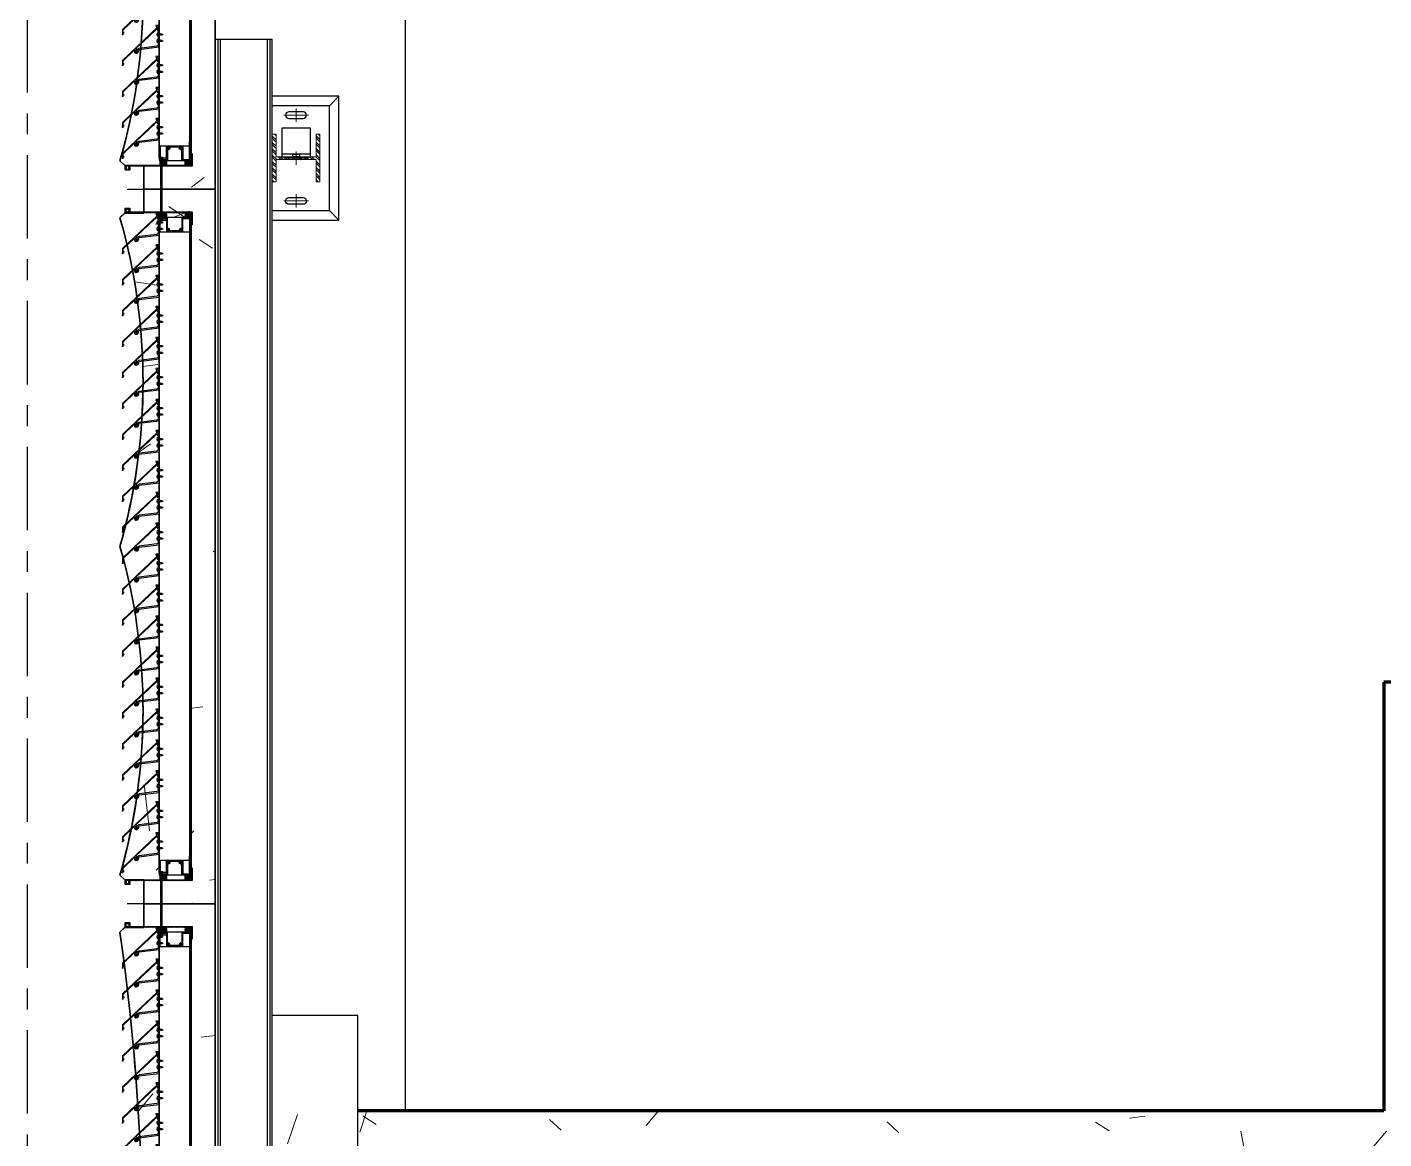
# Model space of a CAD drawing. Header units: millimetres. Extents: x -4391136 to -1798569, y -886572 to -291056.
# Drawn here: x -2312675 to -2309825, y -368840 to -366506 of the extents above; entities that cross this region are included whole.
import ezdxf
from ezdxf.enums import TextEntityAlignment as Align

# ---------------------------------------------------------------- set-up
doc = ezdxf.new("R2010")
doc.units = ezdxf.units.MM
for name, pattern in [('CENTER', [50.8, 31.75, -6.35, 6.35, -6.35]), ('TA_GL_000.70000', [1.925, 0.7, -0.175, 0.175, -0.175, 0.7]), ('XKITLINE00', [0]), ('XKITLINE02', [4, 2, -2])]:
    doc.linetypes.add(name, pattern=pattern)
for name, color, linetype in [('000 - 0_SYM_DWG_GRID-BUBBLE_MAIN_COLOR_1', 1, 'Continuous'), ('000 - 0_SYM_DWG_GRIDLINE_MAIN_COLOR_251', 251, 'Continuous'), ('000 - GRID', 251, 'CENTER'), ('000 - STRUCTURE_STEEL_ACCESORIES_HATCH_', 251, 'Continuous'), ('000 - STRUCTURE_STEEL_ACCESORIES_HIDDEN_', 251, 'Continuous'), ('000 - STRUCTURE_STEEL_ACCESORIES_MAIN_COLOR_1', 2, 'Continuous'), ('000 - STRUCTURE_STEEL_FRAMING_CUT_COLOR_4', 4, 'Continuous'), ('000 - STRUCTURE_STEEL_FRAMING_HIDDEN_', 251, 'Continuous'), ('000 - STRUCTURE_STEEL_FRAMING_SUB_COLOR_2', 1, 'Continuous'), ('000 - STRUCTURE_STEEL_FRAMING_WIPEOUT_', 250, 'Continuous'), ('010 - ASPG_ACCESSORIES_MAIN_COLOR_1', 1, 'Continuous'), ('010 - ASPG_EXTR_MAIN_COLOR_2', 2, 'Continuous'), ('010 - ASPG_FRAMING_CUT_COLOR_4', 4, 'Continuous'), ('010 - ASPG_FRAMING_HATCH_', 251, 'Continuous'), ('010 - ASPG_FRAMING_MAIN_COLOR_1', 1, 'Continuous'), ('010 - ASPG_FRAMING_MAIN_COLOR_2', 2, 'Continuous'), ('010 - ASPG_FRAMING_SUB_COLOR_2', 2, 'Continuous'), ('010 - ASPG_FRAMING_WIPEOUT_', 250, 'Continuous'), ('_PP-Dim', 1, 'Continuous'), ('BOLT & SCREW', 251, 'Continuous'), ('Center Line', 1, 'CENTER'), ('Xref-C-1-PP17-AR-2214-01-B$0$A-GLAZ-CURT', 251, 'Continuous'), ('Xref-C-1-PP17-AR-2214-01-B$0$A-Wall', 251, 'Continuous'), ('Xref-C-1-PP17-AR-2214-01-B$0$A-WALL-PATT', 251, 'Continuous'), ('Xref-C-1-PP17-AR-2214-01-B$0$S-BEAM', 251, 'Continuous'), ('Xref-C-1-PP17-AR-2214-01-B$0$S-COLS', 251, 'Continuous'), ('Xref-C-1-PP17-AR-2214-01-B$0$S-COLS-E', 251, 'Continuous'), ('Xref-C-1-PP17-AR-2214-01-B$0$WALL-E', 251, 'Continuous')]:
    doc.layers.add(name, color=color, linetype=linetype)
for name, color, linetype, plot in [('000 - STRUCTURE_STEEL_FRAMING_DEF_SUB', 250, 'Continuous', False), ('010 - ASPG_EXTR_DEF_SUB', 250, 'Continuous', False), ('010 - ASPG_FASTERN_DEF_SUB', 250, 'Continuous', False), ('010 - ASPG_FRAMING_DEF_SUB', 250, 'Continuous', False)]:
    doc.layers.add(name, color=color, linetype=linetype, plot=plot)
doc.layers.add('12-GRID', color=1, linetype='CENTER', lineweight=13)
doc.layers.add('SCREW', color=8, linetype='Continuous', lineweight=5)
doc.styles.add('Arial', font='arial.ttf', dxfattribs={"height": 1500})
doc.styles.add('TA', font='', dxfattribs={"height": 4.5})
doc.styles.get('TA').set_extended_font_data('Cordia New')
pattern_1 = [(270, (1257419.24324, -520041.6224), (0.65495992507, -1.1344238721), [0.7562825814, -1.5125651628]), (30, (1257419.24324, -520041.6224), (0.65495992936, 1.1344238696), [0.7562825814, -1.5125651628]), (330, (1257419.24324, -520041.6224), (1.30991985442, -2.48e-09), [-1.5125651628, 0.7562825814])]
pattern_2 = [(315, (1257419.4929, -520021.6224), (1.3369313545, 1.3369313545), []), (45, (1257419.4929, -520021.6224), (-1.3369313545, 1.3369313545), [])]
pattern_3 = [(270, (1257419.4425, -520043.9224), (0.65495992507, -1.1344238721), [0.7562825814, -1.5125651628]), (30, (1257419.4425, -520043.9224), (0.65495992936, 1.1344238696), [0.7562825814, -1.5125651628]), (330, (1257419.4425, -520043.9224), (1.30991985442, -2.48e-09), [-1.5125651628, 0.7562825814])]
pattern_4 = [(315, (1257419.1929, -520023.9224), (1.3369313545, 1.3369313545), []), (45, (1257419.1929, -520023.9224), (-1.3369313545, 1.3369313545), [])]

# ---------------------------------------------------------------- blocks, each defined once
blk = doc.blocks.new('*U1279')
at = {"layer": '000 - 0_SYM_DWG_GRIDLINE_MAIN_COLOR_251', "color": 0, "linetype": 'ByBlock', "ltscale": 5}
blk.add_line((30, 0), (-560.5, 0), dxfattribs=at)
at = {"style": 'TA', "flags": 1}
blk.add_attdef('LOCATION', (6, -6), '', height=4.5, rotation=270, dxfattribs=at)
at = {"layer": '000 - 0_SYM_DWG_GRID-BUBBLE_MAIN_COLOR_1', "style": 'Arial'}
blk.add_attdef('GRID-HEAD', text='', height=4, rotation=180, dxfattribs=at).set_placement((73.75, 0), align=Align.MIDDLE_CENTER)
blk = doc.blocks.new('W-1-PP17-ENT2_REV00_20260526-152343_LOPF_MAIN_DIMS')
at = {"layer": '000 - GRID', "linetype": 'TA_GL_000.70000', "xscale": 50.00000000000036, "yscale": 50.00000000000036, "zscale": 50.00000000000036, "rotation": 180}
blk.add_blockref('*U1279', (-26525, -10600), dxfattribs=at)
blk = doc.blocks.new('Xref-C-1-PP17-AR-2214-01-B$0$DPA_Curved type B - Curved Type B-V45-ENTRANCE 2 - LOWER ROOF FLOOR PLAN01-flat-1')
at = {"layer": 'Xref-C-1-PP17-AR-2214-01-B$0$A-GLAZ-CURT', "lineweight": 9}
h = blk.add_hatch(dxfattribs=at)
h.set_pattern_fill('ACET-2D-FP_28', color=256, angle=90, style=0, pattern_type=2)
h.set_pattern_definition([(50, (2729937.74, 503333.4), (-459.03375, 385.17505), [76.2, -838.2]), (355, (2729937.7, 503333.4), (65.28253, 746.1827), [60.96, -670.56]), (100.451, (2729998.46, 503328.1), (-693.383, -127.89768), [64.76, -712.36]), (46.184, (2729937.7, 503536.6), (-648.5725, 622.30642), [114.3, -1257.3]), (96.636, (2730028.1, 503522.6), (-1050.5343, -122.21992), [97.14, -1068.54]), (351.184, (2729937.7, 503536.6), (172.19714, 1110.27497), [91.44, -1005.84]), (21, (2730039.34, 503485.8), (-214.74339, 559.42566), [76.2, -838.2]), (326, (2730039.3, 503485.8), (418.85394, 620.9765), [60.96, -670.56]), (71.451, (2730089.9, 503451.7), (-668.45247, 224.29692), [64.76, -712.36]), (37.5, (2729937.74, 503333.4), (-158.769242, 206.912105), [33.528, -628.904, 33.528, -1320.292]), (37.5, (2729937.74, 503333.4), (-158.769242, 206.912105), [-695.96, -647.192, 33.528, -639.572]), (7.5, (2729937.74, 503333.4), (-47.303606, 359.30656), [33.528, -354.584, 33.528, -870.204]), (7.5, (2729937.74, 503333.4), (-47.303606, 359.30656), [-421.64, -613.664, 33.528, -223.012]), (327.5, (2729711.17, 503333.4), (146.191164, 229.474162), [33.528, -220.472, -1844.04]), (327.5, (2729711.17, 503333.4), (146.191164, 229.474162), [-254, 33.528, -758.952, -1051.56]), (327.5, (2729711.17, 503333.4), (146.191164, 229.474162), [-1046.48, 33.528, -1018.032]), (317.5, (2729609.57, 503333.4), (321.09789, 350.41686), [33.528, -296.672, 33.528, -1239.52]), (317.5, (2729609.57, 503333.4), (321.09789, 350.41686), [-363.728, -492.76, 33.528, -713.232])])
h.paths.add_polyline_path([(0, -671.5), (0, -750), (150, -750), (150, -700), (190, -700), (200, -690), (173.1, -576.7), (156.9, -461.3), (151.4, -345), (156.9, -228.7), (173.3, -112.6), (200, 0), (173.1, 113.3), (156.9, 228.7), (151.4, 345), (156.9, 461.3), (173.3, 577.4), (200, 690), (190, 700), (150, 700), (150, 750), (0, 750)])
at = {"layer": 'Xref-C-1-PP17-AR-2214-01-B$0$A-GLAZ-CURT', "lineweight": 35}
for p, q in [((150, 750), (0, 750)), ((0, 750), (0, -750)), ((150, 700), (150, 750)), ((190, 700), (150, 700)), ((200, 690), (190, 700)), ((150, -750), (150, -700)), ((150, -700), (190, -700)), ((190, -700), (200, -690)), ((0, -750), (150, -750))]:
    blk.add_line(p, q, dxfattribs=at)
for centre in [(1401.5, 345), (1401.5, -345)]:
    blk.add_arc(centre, 1250, 163.9788, 196.0212, dxfattribs=at)
blk = doc.blocks.new('Xref-C-1-PP17-AR-2214-01-B$0$ACM_STR_COLN_Precast- Rectangular Column - 300x500-29835394-ENTRANCE 2 - LOWER ROOF FLOOR PLAN01-flat-1')
at = {"layer": 'Xref-C-1-PP17-AR-2214-01-B$0$S-COLS-E', "lineweight": 9}
h = blk.add_hatch(dxfattribs=at)
h.set_pattern_fill('ACET-2D-FP_50', color=256, style=0, pattern_type=2)
h.set_pattern_definition([(50, (2730087.7, 502148.95), (-459.03375, 385.17505), [76.2, -838.2]), (355, (2730087.7, 502148.95), (65.28253, 746.1827), [60.96, -670.56]), (100.451, (2730148.46, 502143.6), (-693.383, -127.89768), [64.76, -712.36]), (46.184, (2730087.7, 502352.15), (-648.5725, 622.30642), [114.3, -1257.3]), (96.636, (2730178.1, 502338.1), (-1050.5343, -122.21992), [97.14, -1068.54]), (351.184, (2730087.7, 502352.1), (172.19714, 1110.27497), [91.44, -1005.84]), (21, (2730189.3, 502301.35), (-214.74339, 559.42566), [76.2, -838.2]), (326, (2730189.3, 502301.35), (418.85394, 620.9765), [60.96, -670.56]), (71.451, (2730239.9, 502267.26), (-668.45247, 224.29692), [64.76, -712.36]), (37.5, (2730087.73, 502148.95), (-158.769242, 206.912105), [33.528, -628.904, 33.528, -1320.292]), (37.5, (2730087.73, 502148.95), (-158.769242, 206.912105), [-695.96, -647.192, 33.528, -639.572]), (7.5, (2730087.73, 502148.95), (-47.303606, 359.30656), [33.528, -354.584, 33.528, -870.204]), (7.5, (2730087.73, 502148.95), (-47.303606, 359.30656), [-421.64, -613.664, 33.528, -223.012]), (327.5, (2729861.16, 502148.95), (146.191164, 229.474162), [33.528, -220.472, 33.528, -1810.512]), (327.5, (2729861.16, 502148.95), (146.191164, 229.474162), [-287.528, -758.952, 33.528, -1018.032]), (317.5, (2729759.56, 502148.95), (321.09789, 350.41686), [33.528, -296.672, 33.528, -1239.52]), (317.5, (2729759.56, 502148.95), (321.09789, 350.41686), [-363.728, -492.76, 33.528, -713.232])])
h.paths.add_polyline_path([(-150, -190), (-150, -200), (150, -200), (150, 300), (-150, 300)])
at = {"layer": 'Xref-C-1-PP17-AR-2214-01-B$0$S-COLS'}
for p, q in [((150, 300), (-150, 300)), ((-150, 300), (-150, 290)), ((-150, 290), (-150, -190)), ((150, 290), (150, 300)), ((150, -190), (150, 290)), ((-150, -190), (-150, -200)), ((150, -200), (150, -190)), ((-150, -200), (150, -200))]:
    blk.add_line(p, q, dxfattribs=at)
blk = doc.blocks.new('Xref-C-1-PP17-AR-2214-01-B$0$DPA_Curved type B - Curved Type B-V35-ENTRANCE 2 - LOWER ROOF FLOOR PLAN01-flat-1')
at = {"layer": 'Xref-C-1-PP17-AR-2214-01-B$0$A-GLAZ-CURT'}
for p, q in [((0, 750), (0, -750)), ((0, -750), (0, 750)), ((150, 700.5), (150, 750)), ((150, 750), (150, 700.5)), ((150, -750), (150, -700)), ((150, -700), (190, -700)), ((190, -700), (150, -700)), ((150, -700), (150, -750)), ((190, -700), (200, -690)), ((200, -690), (190, -700))]:
    blk.add_line(p, q, dxfattribs=at)
for centre, start, end in [((1401.5, 345), 163.9788, 179.9748), ((1401.5, 345), 163.9788, 169.2853), ((1401.5, 345), 169.3192, 179.9748), ((1401.5, 345), 180, 185.3152), ((1401.5, 345), 180, 185.3152), ((1401.5, -345), 163.9788, 179.9748), ((1401.5, -345), 163.9788, 169.2853), ((1401.5, -345), 169.3192, 179.9748), ((1401.5, -345), 180, 185.3152), ((1401.5, -345), 180, 185.3152)]:
    blk.add_arc(centre, 1250, start, end, dxfattribs=at)
blk = doc.blocks.new('Xref-C-1-PP17-AR-2214-01-B$0$DPA_Curved type A - Curved Type A-V34-ENTRANCE 2 - LOWER ROOF FLOOR PLAN01-flat-1')
at = {"layer": 'Xref-C-1-PP17-AR-2214-01-B$0$A-GLAZ-CURT'}
for p, q in [((0, 750), (0, -750)), ((0, -750), (0, 750)), ((150, 700.5), (150, 750)), ((150, 750), (150, 700.5)), ((150, -750), (150, -700)), ((150, -700), (190, -700)), ((190, -700), (150, -700)), ((150, -700), (150, -750)), ((190, -700), (200, -690)), ((200, -690), (190, -700))]:
    blk.add_line(p, q, dxfattribs=at)
for start, end in [(171.9525, 177.3111), (171.9525, 177.3111), (177.3175, 179.9936), (177.3175, 179.9936), (180, 182.6761), (180, 182.6761), (182.6825, 185.3586), (182.6825, 185.3586)]:
    blk.add_arc((5080.2, 0), 4928.8, start, end, dxfattribs=at)
blk = doc.blocks.new('Xref-C-1-PP17-AR-2214-01-B$0$DPA_Curved type A - Curved Type A-V14-ENTRANCE 2 - LOWER ROOF FLOOR PLAN01-flat-1')
at = {"layer": 'Xref-C-1-PP17-AR-2214-01-B$0$A-GLAZ-CURT', "lineweight": 9}
h = blk.add_hatch(dxfattribs=at)
h.set_pattern_fill('ACET-2D-FP_15', color=256, angle=90, style=0, pattern_type=2)
h.set_pattern_definition([(50, (2729937.74, 501833.4), (-459.03375, 385.17505), [76.2, -838.2]), (355, (2729937.7, 501833.4), (65.28253, 746.1827), [60.96, -670.56]), (100.451, (2729998.46, 501828.1), (-693.383, -127.89768), [64.76, -712.36]), (46.184, (2729937.7, 502036.6), (-648.5725, 622.30642), [114.3, -1257.3]), (96.636, (2730028.1, 502022.6), (-1050.5343, -122.21992), [97.14, -1068.54]), (351.184, (2729937.7, 502036.6), (172.19714, 1110.27497), [91.44, -1005.84]), (21, (2730039.34, 501985.8), (-214.74339, 559.42566), [76.2, -838.2]), (326, (2730039.3, 501985.8), (418.85394, 620.9765), [60.96, -670.56]), (71.451, (2730089.9, 501951.7), (-668.45247, 224.29692), [64.76, -712.36]), (37.5, (2729937.74, 501833.4), (-158.769242, 206.912105), [33.528, -628.904, 33.528, -1320.292]), (37.5, (2729937.74, 501833.4), (-158.769242, 206.912105), [-695.96, -647.192, 33.528, -639.572]), (7.5, (2729937.74, 501833.4), (-47.303606, 359.30656), [33.528, -354.584, 33.528, -870.204]), (7.5, (2729937.74, 501833.4), (-47.303606, 359.30656), [-421.64, -613.664, 33.528, -223.012]), (327.5, (2729711.17, 501833.4), (146.191164, 229.474162), [33.528, -220.472, -1844.04]), (327.5, (2729711.17, 501833.4), (146.191164, 229.474162), [-254, 33.528, -758.952, -1051.56]), (327.5, (2729711.17, 501833.4), (146.191164, 229.474162), [-1046.48, 33.528, -1018.032]), (317.5, (2729609.57, 501833.4), (321.09789, 350.41686), [33.528, -296.672, 33.528, -1239.52]), (317.5, (2729609.57, 501833.4), (321.09789, 350.41686), [-363.728, -492.76, 33.528, -713.232])])
h.paths.add_polyline_path([(0, -750), (150, -750), (150, -700), (190, -700), (200, -690), (173.1, -460.8), (156.9, -230.7), (151.5, 0), (156.9, 230.7), (173.3, 462.7), (200, 690), (190, 700), (150, 700), (150, 750), (0, 750)])
at = {"layer": 'Xref-C-1-PP17-AR-2214-01-B$0$A-GLAZ-CURT', "lineweight": 35}
for p, q in [((150, 750), (0, 750)), ((0, 750), (0, -750)), ((150, 700), (150, 750)), ((190, 700), (150, 700)), ((200, 690), (190, 700)), ((150, -750), (150, -700)), ((150, -700), (190, -700)), ((190, -700), (200, -690)), ((0, -750), (150, -750))]:
    blk.add_line(p, q, dxfattribs=at)
blk.add_arc((5080.2, 0), 4928.8, 171.9525, 188.0475, dxfattribs=at)
blk = doc.blocks.new('Xref-C-1-PP17-AR-2214-01-B$0$DPA_Curved type B - Curved Type B-31237759-ENTRANCE 2 - LOWER ROOF FLOOR PLAN01-flat-1')
at = {"layer": 'Xref-C-1-PP17-AR-2214-01-B$0$A-GLAZ-CURT', "lineweight": 9}
h = blk.add_hatch(dxfattribs=at)
h.set_pattern_fill('ACET-2D-FP_14', color=256, angle=90, style=0, pattern_type=2)
h.set_pattern_definition([(50, (2729937.74, 504833.4), (-459.03375, 385.17505), [76.2, -838.2]), (355, (2729937.7, 504833.4), (65.28253, 746.1827), [60.96, -670.56]), (100.451, (2729998.46, 504828.1), (-693.383, -127.89768), [64.76, -712.36]), (46.184, (2729937.7, 505036.6), (-648.5725, 622.30642), [114.3, -1257.3]), (96.636, (2730028.1, 505022.6), (-1050.5343, -122.21992), [97.14, -1068.54]), (351.184, (2729937.7, 505036.6), (172.19714, 1110.27497), [91.44, -1005.84]), (21, (2730039.34, 504985.8), (-214.74339, 559.42566), [76.2, -838.2]), (326, (2730039.3, 504985.8), (418.85394, 620.9765), [60.96, -670.56]), (71.451, (2730089.9, 504951.7), (-668.45247, 224.29692), [64.76, -712.36]), (37.5, (2729937.74, 504833.4), (-158.769242, 206.912105), [33.528, -628.904, 33.528, -1320.292]), (37.5, (2729937.74, 504833.4), (-158.769242, 206.912105), [-695.96, -647.192, 33.528, -639.572]), (7.5, (2729937.74, 504833.4), (-47.303606, 359.30656), [33.528, -354.584, 33.528, -870.204]), (7.5, (2729937.74, 504833.4), (-47.303606, 359.30656), [-421.64, -613.664, 33.528, -223.012]), (327.5, (2729711.17, 504833.4), (146.191164, 229.474162), [33.528, -220.472, -1844.04]), (327.5, (2729711.17, 504833.4), (146.191164, 229.474162), [-254, 33.528, -758.952, -1051.56]), (327.5, (2729711.17, 504833.4), (146.191164, 229.474162), [-1046.48, 33.528, -1018.032]), (317.5, (2729609.57, 504833.4), (321.09789, 350.41686), [33.528, -296.672, 33.528, -1239.52]), (317.5, (2729609.57, 504833.4), (321.09789, 350.41686), [-363.728, -492.76, 33.528, -713.232])])
h.paths.add_polyline_path([(0, -750), (150, -750), (150, -700), (190, -700), (200, -690), (173.1, -576.7), (156.9, -461.3), (151.4, -345), (156.9, -228.7), (173.3, -112.6), (200, 0), (173.1, 113.3), (156.9, 228.7), (151.4, 345), (156.9, 461.3), (173.3, 577.4), (200, 690), (190, 700), (150, 700), (150, 750), (0, 750)])
at = {"layer": 'Xref-C-1-PP17-AR-2214-01-B$0$A-GLAZ-CURT', "lineweight": 35}
for p, q in [((150, 750), (0, 750)), ((0, 750), (0, -750)), ((150, 700), (150, 750)), ((190, 700), (150, 700)), ((200, 690), (190, 700)), ((150, -750), (150, -700)), ((150, -700), (190, -700)), ((190, -700), (200, -690)), ((0, -750), (150, -750))]:
    blk.add_line(p, q, dxfattribs=at)
for centre in [(1401.5, 345), (1401.5, -345)]:
    blk.add_arc(centre, 1250, 163.9788, 196.0212, dxfattribs=at)
blk = doc.blocks.new('W-1-PP17-ENT2_REV00_20260526-152612_EX_LOPF-1')
at = {"layer": 'Xref-C-1-PP17-AR-2214-01-B$0$A-WALL-PATT', "lineweight": 9}
h = blk.add_hatch(dxfattribs=at)
h.set_pattern_fill('ACET-2D-FP_6', color=256, angle=-40, style=0, pattern_type=2)
h.set_pattern_definition([(140, (-5300, -7452.5), (-385.18, -459.03), [76.2, -838.2]), (85, (-5300, -7452.5), (-746.18, 65.28), [60.96, -670.56]), (190.45, (-5294.7, -7391.8), (127.9, -693.38), [64.76, -712.36]), (136.184, (-5503.2, -7452.5), (-622.3, -648.57), [114.3, -1257.3]), (186.636, (-5489.2, -7362.1), (122.2, -1050.53), [97.14, -1068.54]), (81.184, (-5503.2, -7452.5), (-1110.27, 172.2), [91.44, -1005.84]), (111, (-5452.4, -7350.9), (-559.43, -214.74), [76.2, -838.2]), (56, (-5452.4, -7350.9), (-620.98, 418.85), [60.96, -670.56]), (161.45, (-5418.3, -7300.36), (-224.3, -668.45), [64.76, -712.36]), (127.5, (-5300, -7452.5), (-206.912, -158.77), [33.53, -628.904, 33.53, -1320.29]), (127.5, (-5300, -7452.5), (-206.912, -158.77), [-695.96, -647.19, 33.53, -639.57]), (97.5, (-5300, -7452.5), (-359.307, -47.304), [33.53, -354.584, 33.53, -870.204]), (97.5, (-5300, -7452.5), (-359.307, -47.304), [-421.64, -613.664, 33.53, -223.01]), (57.5, (-5300, -7679.07), (-229.474, 146.19), [33.53, -220.47, -1844.04]), (57.5, (-5300, -7679.07), (-229.474, 146.19), [-254, 33.53, -758.95, -1051.56]), (57.5, (-5300, -7679.07), (-229.474, 146.19), [-1046.48, 33.53, -1018.03]), (47.5, (-5300, -7780.67), (-350.42, 321.1), [33.53, -296.67, 33.53, -1239.52]), (47.5, (-5300, -7780.67), (-350.42, 321.1), [-363.73, -492.76, 33.53, -713.23])])
h.paths.add_polyline_path([(-5500, -9752.2), (-5500, -9905), (-5300, -9905), (-5300, -4900), (-5500, -4900)])
at = {"layer": 'Xref-C-1-PP17-AR-2214-01-B$0$A-Wall', "lineweight": 70}
for p, q in [((-6400, -4900), (-6400, -7750)), ((-6400, -7750), (-5500, -7750)), ((-5500, -7750), (-5500, -9905))]:
    blk.add_line(p, q, dxfattribs=at)
at = {"layer": 'Xref-C-1-PP17-AR-2214-01-B$0$S-BEAM'}
for p, q in [((-5500, -9805), (-7900, -9805)), ((-19235, -10205), (470, -10205))]:
    blk.add_line(p, q, dxfattribs=at)
at = {"layer": 'Xref-C-1-PP17-AR-2214-01-B$0$WALL-E'}
blk.add_line((970, -10205), (-13435, -10205), dxfattribs=at)
at = {"rotation": 270}
for name, p in [('Xref-C-1-PP17-AR-2214-01-B$0$ACM_STR_COLN_Precast- Rectangular Column - 300x500-29835394-ENTRANCE 2 - LOWER ROOF FLOOR PLAN01-flat-1', (-5500, -10055)), ('Xref-C-1-PP17-AR-2214-01-B$0$DPA_Curved type B - Curved Type B-31237759-ENTRANCE 2 - LOWER ROOF FLOOR PLAN01-flat-1', (-8184.5, -10205)), ('Xref-C-1-PP17-AR-2214-01-B$0$DPA_Curved type B - Curved Type B-V35-ENTRANCE 2 - LOWER ROOF FLOOR PLAN01-flat-1', (-6685, -10205)), ('Xref-C-1-PP17-AR-2214-01-B$0$DPA_Curved type B - Curved Type B-V45-ENTRANCE 2 - LOWER ROOF FLOOR PLAN01-flat-1', (-6684.5, -10205)), ('Xref-C-1-PP17-AR-2214-01-B$0$DPA_Curved type A - Curved Type A-V34-ENTRANCE 2 - LOWER ROOF FLOOR PLAN01-flat-1', (-5185, -10205)), ('Xref-C-1-PP17-AR-2214-01-B$0$DPA_Curved type A - Curved Type A-V14-ENTRANCE 2 - LOWER ROOF FLOOR PLAN01-flat-1', (-5184.5, -10205))]:
    blk.add_blockref(name, p, dxfattribs=at)
blk = doc.blocks.new('000_ASPG_TYP_FILES_STRUCTURE_STEEL_BK')
at = {"layer": '000 - STRUCTURE_STEEL_ACCESORIES_HIDDEN_'}
blk.add_lwpolyline([(0, 7), (5, 7), (5, -7), (0, -7)], close=True, dxfattribs=at)
at = {"layer": '000 - STRUCTURE_STEEL_ACCESORIES_MAIN_COLOR_1'}
for points in [[(0, -30), (60, -30), (60, 30), (0, 30)], [(0, -30), (5, -30), (5, 30), (0, 30)]]:
    blk.add_lwpolyline(points, close=True, dxfattribs=at)
blk = doc.blocks.new('000_CKST_FAMELINE_STEEL_STRUCTURE-COLUMN_TOP_VIEW')
at = {"layer": '000 - STRUCTURE_STEEL_FRAMING_DEF_SUB', "linetype": 'XKITLINE00', "lineweight": 0}
for p, q in [((26, 90), (-26, 90)), ((0, 76), (0, 104)), ((0, 14), (0, -14)), ((26, 0), (-26, 0)), ((0, -76), (0, -104)), ((26, -90), (-26, -90))]:
    blk.add_line(p, q, dxfattribs=at)
at = {"layer": '000 - STRUCTURE_STEEL_FRAMING_SUB_COLOR_2'}
for p, q in [((-70, 110), (-90, 130)), ((70, 110), (90, 130)), ((-70, -110), (-90, -130)), ((70, -110), (90, -130))]:
    blk.add_line(p, q, dxfattribs=at)
for points in [[(90, 130), (-90, 130), (-90, -130), (90, -130)], [(70, 110), (-70, 110), (-70, -110), (70, -110)]]:
    blk.add_lwpolyline(points, close=True, dxfattribs=at)
for points in [[(15, 83), (-15, 83, -0.414214), (-22, 90, -0.414214), (-15, 97), (15, 97, -0.414214), (22, 90), (22, 90, -0.414214)], [(15, -83), (-15, -83, 0.414214), (-22, -90, 0.414214), (-15, -97), (15, -97, 0.414214), (22, -90), (22, -90, 0.414214)]]:
    blk.add_lwpolyline(points, format="xyb", close=True, dxfattribs=at)
at = {"rotation": 270}
blk.add_blockref('000_ASPG_TYP_FILES_STRUCTURE_STEEL_BK', (0, -3), dxfattribs=at)
blk.add_wipeout([(50, 50), (50, -50), (170, -50), (170, 50)]).dxf.layer = '000 - STRUCTURE_STEEL_FRAMING_WIPEOUT_'
at = {"layer": '000 - STRUCTURE_STEEL_ACCESORIES_HATCH_'}
h = blk.add_hatch(dxfattribs=at)
h.set_pattern_fill('ANSI32', color=256, scale=25, angle=270)
h.set_pattern_definition([(315, (1524.514, 2469.062), (6.629126, 6.629126), []), (315, (1524.514, 2464.642), (6.629126, 6.629126), [])])
h.paths.add_polyline_path([(-50, -50), (-42, -50), (-42, -3), (42, -3), (42, -50), (50, -50), (50, 50), (42, 50), (42, 3), (-42, 3), (-42, 50), (-50, 50)])
at = {"layer": '000 - STRUCTURE_STEEL_FRAMING_CUT_COLOR_4', "lineweight": 0}
blk.add_lwpolyline([(-50, -50), (-42, -50), (-42, -3), (42, -3), (42, -50), (50, -50), (50, 50), (42, 50), (42, 3), (-42, 3), (-42, 50), (-50, 50)], close=True, dxfattribs=at)
at = {"layer": '000 - STRUCTURE_STEEL_FRAMING_DEF_SUB', "linetype": 'XKITLINE00', "lineweight": 0}
for p, q in [((96, 30), (124, 30)), ((110, 44), (110, 16)), ((110, -16), (110, -44)), ((96, -30), (124, -30))]:
    blk.add_line(p, q, dxfattribs=at)
at = {"layer": '000 - STRUCTURE_STEEL_FRAMING_HIDDEN_', "linetype": 'XKITLINE02', "ltscale": 4}
for p, q in [((56, -50), (56, 50)), ((50, 3), (170, 3)), ((50, -3), (170, -3))]:
    blk.add_line(p, q, dxfattribs=at)
at = {"layer": '000 - STRUCTURE_STEEL_FRAMING_SUB_COLOR_2'}
for p, q in [((50, 3), (50, -3)), ((170, 3), (170, -3))]:
    blk.add_line(p, q, dxfattribs=at)
blk.add_lwpolyline([(50, 50), (50, -50), (170, -50), (170, 50)], close=True, dxfattribs=at)
for centre in [(110, 30), (110, -30)]:
    blk.add_circle(centre, 7, dxfattribs=at)
blk = doc.blocks.new('*U1996')
blk.add_wipeout([(0, 0), (6970, 0), (6970, 119.925), (0, 119.925)]).dxf.layer = '010 - ASPG_FRAMING_WIPEOUT_'
at = {"layer": '010 - ASPG_FRAMING_MAIN_COLOR_1'}
for p, q in [((6970, 119.925), (0, 119.925)), ((0, 0), (0, 119.925)), ((0, 114.85), (6970, 114.85)), ((0, 109.54), (6970, 109.54)), ((0, 10.385), (6970, 10.385)), ((0, 5.31), (6970, 5.31)), ((0, 0), (6970, 0))]:
    blk.add_line(p, q, dxfattribs=at)
blk = doc.blocks.new('*U3395')
at = {"layer": '12-GRID', "color": 8, "linetype": 'CENTER'}
for p, q in [((0, -6.2), (0, 2.2)), ((-4.2, -2), (4.2, -2))]:
    blk.add_line(p, q, dxfattribs=at)
at = {"layer": 'BOLT & SCREW'}
for p, q in [((-0.6, -1.8), (-1.8, -1.6)), ((-0.6, -2.2), (-1.8, -2.4)), ((-0.5, -1.8), (-0.9, -1.6)), ((-0.5, -2.2), (-0.9, -2.4)), ((-0.2, -1.4), (-0.4, -0.2)), ((-0.2, -1.5), (-0.4, -1.1)), ((-0.2, -2.5), (-0.4, -2.9)), ((-0.2, -2.6), (-0.4, -3.8)), ((0.2, -1.4), (0.4, -0.2)), ((0.2, -1.5), (0.4, -1.1)), ((0.4, -2.9), (0.2, -2.5)), ((0.2, -2.6), (0.4, -3.8)), ((0.5, -1.8), (0.9, -1.6)), ((0.5, -2.2), (0.9, -2.4)), ((0.6, -1.8), (1.8, -1.6)), ((0.6, -2.2), (1.8, -2.4))]:
    blk.add_line(p, q, dxfattribs=at)
for points in [[(-1.8, -1.6), (-0.9, -1.6, 0.414214), (-0.4, -1.1), (-0.4, -0.2), (0.4, -0.2), (0.4, -1.1, 0.414214), (0.9, -1.6), (1.8, -1.6), (1.8, -2.4), (0.9, -2.4, 0.414214), (0.4, -2.9), (0.4, -3.8), (-0.4, -3.8), (-0.4, -2.9, 0.414214), (-0.9, -2.4), (-1.8, -2.4)], [(0.2, -2.5, -0.414214), (0.5, -2.2), (0.6, -2.2), (0.6, -1.8), (0.5, -1.8, -0.414214), (0.2, -1.5), (0.2, -1.4), (-0.2, -1.4), (-0.2, -1.5, -0.414214), (-0.5, -1.8), (-0.6, -1.8), (-0.6, -2.2), (-0.5, -2.2, -0.414214), (-0.2, -2.5), (-0.2, -2.6), (0.2, -2.6)]]:
    blk.add_lwpolyline(points, format="xyb", close=True, dxfattribs=at)
blk.add_circle((0, -2), 3.5, dxfattribs=at)
blk = doc.blocks.new('000_ASPG_TYP_FILES_20260218-010703_FRAME_EXTR_')
at = {"layer": '010 - ASPG_FRAMING_HATCH_'}
h = blk.add_hatch(dxfattribs=at)
h.set_pattern_fill('ANSI32', color=256, scale=0.1, angle=180)
edge = h.paths.add_edge_path()
edge.add_line((2, 16), (2, 2))
edge.add_line((2, 2), (39.7, 2))
edge.add_arc((39.7, 1.7), 0.3, 0, 90, ccw=False)
edge.add_line((40, 1.7), (40, 0.3))
edge.add_arc((39.7, 0.3), 0.3, -90, 0, ccw=False)
edge.add_line((39.7, 0), (0.3, 0))
edge.add_arc((0.3, 0.3), 0.3, 180, 270, ccw=False)
edge.add_line((0, 0.3), (0, 17.7))
edge.add_arc((0.3, 17.7), 0.3, 90, 180, ccw=False)
edge.add_line((0.3, 18), (22.6, 18))
edge.add_arc((22.6, 18.5), 0.5, 270, 380.2095)
edge.add_arc((26.2, 19.8), 3.35, 182.0638, 200.2095, ccw=False)
edge.add_arc((23.6, 19.7), 0.76, 2.0638, 182.0638, ccw=False)
edge.add_arc((26.2, 19.8), 1.83, 182.0638, 447.9362)
edge.add_arc((26.3, 22.4), 0.76, 87.9362, 267.9362, ccw=False)
edge.add_arc((26.2, 19.8), 3.35, 69.7905, 87.9362, ccw=False)
edge.add_arc((27.5, 23.4), 0.5, 249.7905, 360)
edge.add_line((28, 23.4), (28, 26.7))
edge.add_line((28, 26.7), (28.5, 27.2))
edge.add_line((28.5, 27.2), (28, 27.7))
edge.add_line((28, 27.7), (28, 38.6))
edge.add_line((28, 38.6), (28.5, 39.1))
edge.add_line((28.5, 39.1), (28, 39.6))
edge.add_line((28, 39.6), (28, 42.9))
edge.add_arc((27.5, 42.9), 0.5, 0, 110.2095)
edge.add_arc((26.2, 46.5), 3.35, 272.0638, 290.2095, ccw=False)
edge.add_arc((26.3, 43.9), 0.76, 92.0638, 272.0638, ccw=False)
edge.add_arc((26.2, 46.5), 1.83, 272.0638, 537.9362)
edge.add_arc((23.6, 46.6), 0.76, 177.9362, 357.9362, ccw=False)
edge.add_arc((26.2, 46.5), 3.35, 159.7905, 177.9362, ccw=False)
edge.add_arc((22.6, 47.8), 0.5, 339.7905, 450)
edge.add_line((22.6, 48.3), (0.3, 48.3))
edge.add_arc((0.3, 48.6), 0.3, 180, 270, ccw=False)
edge.add_line((0, 48.6), (0, 60))
edge.add_arc((0.3, 60), 0.3, 90, 180, ccw=False)
edge.add_line((0.3, 60.3), (5, 60.3))
edge.add_line((5, 60.3), (5, 65))
edge.add_arc((5.3, 65), 0.3, 90, 180, ccw=False)
edge.add_line((5.3, 65.3), (30, 65.3))
edge.add_line((30, 65.3), (30, 63.6))
edge.add_arc((29.7, 63.6), 0.3, -90, 0, ccw=False)
edge.add_line((29.7, 63.3), (7.3, 63.3))
edge.add_arc((7.3, 63), 0.3, 90, 180)
edge.add_line((7, 63), (7, 58.3))
edge.add_line((7, 58.3), (2.3, 58.3))
edge.add_arc((2.3, 58), 0.3, 90, 180)
edge.add_line((2, 58), (2, 50.6))
edge.add_arc((2.3, 50.6), 0.3, 180, 270)
edge.add_line((2.3, 50.3), (29.7, 50.3))
edge.add_arc((29.7, 50), 0.3, 0, 90, ccw=False)
edge.add_line((30, 50), (30, 26.7))
edge.add_line((30, 26.7), (30, 16.3))
edge.add_arc((29.7, 16.3), 0.3, -90, 0, ccw=False)
edge.add_line((29.7, 16), (2, 16))
at = {"layer": '010 - ASPG_FRAMING_CUT_COLOR_4'}
blk.add_lwpolyline([(2, 16), (2, 2), (39.7, 2, -0.414214), (40, 1.7), (40, 0.3, -0.414214), (39.7, 0), (0.3, 0, -0.414214), (0, 0.3), (0, 17.7, -0.414214), (0.3, 18), (22.6, 18, 0.52173), (23, 18.7, -0.079342), (22.8, 19.7, -1), (24.3, 19.8, 2.296346), (26.2, 21.7, -1), (26.3, 23.2, -0.079342), (27.3, 23, 0.52173), (28, 23.4), (28, 26.7), (28.5, 27.2), (28, 27.7), (28, 38.6), (28.5, 39.1), (28, 39.6), (28, 42.9, 0.52173), (27.3, 43.3, -0.079342), (26.3, 43.1, -1), (26.2, 44.6, 2.296346), (24.3, 46.5, -1), (22.8, 46.6, -0.079342), (23, 47.6, 0.52173), (22.6, 48.3), (0.3, 48.3, -0.414214), (0, 48.6), (0, 60, -0.414214), (0.3, 60.3), (5, 60.3), (5, 65, -0.414214), (5.3, 65.3), (30, 65.3), (30, 63.6, -0.414214), (29.7, 63.3), (7.3, 63.3, 0.414214), (7, 63), (7, 58.3), (2.3, 58.3, 0.414214), (2, 58), (2, 50.6, 0.414214), (2.3, 50.3), (29.7, 50.3, -0.414214), (30, 50), (30, 26.7), (30, 16.3, -0.414214), (29.7, 16)], format="xyb", close=True, dxfattribs=at)
for p in [(26.2, 48.5), (26.2, 21.8)]:
    blk.add_blockref('*U3395', p)
blk = doc.blocks.new('*U3397')
at = {"layer": '010 - ASPG_FRAMING_HATCH_', "transparency": 33554585}
h = blk.add_hatch(dxfattribs=at)
h.set_pattern_fill('ANSI32', color=256, scale=0.25)
edge = h.paths.add_edge_path()
edge.add_line((2, -50), (2, -75))
edge.add_line((2, -75), (0, -75))
edge.add_line((0, -75), (0, -49))
edge.add_arc((1, -49), 1, 90, 180, ccw=False)
edge.add_line((1, -48), (63, -48))
edge.add_arc((63, -47), 1, 270, 360)
edge.add_line((64, -47), (64, 47))
edge.add_arc((63, 47), 1, 0, 90)
edge.add_line((63, 48), (1, 48))
edge.add_arc((1, 49), 1, 180, 270, ccw=False)
edge.add_line((0, 49), (0, 75))
edge.add_line((0, 75), (2, 75))
edge.add_line((2, 75), (2, 50))
edge.add_line((2, 50), (141, 50))
edge.add_line((141, 50), (141, 41))
edge.add_arc((140, 41), 1, 270, 360, ccw=False)
edge.add_line((140, 40), (132, 40))
edge.add_arc((132, 41), 1, 180, 270, ccw=False)
edge.add_line((131, 41), (131, 47))
edge.add_arc((130, 47), 1, 0, 90)
edge.add_line((130, 48), (67, 48))
edge.add_arc((67, 47), 1, 90, 180)
edge.add_line((66, 47), (66, -47))
edge.add_arc((67, -47), 1, 180, 270)
edge.add_line((67, -48), (130, -48))
edge.add_arc((130, -47), 1, 270, 360)
edge.add_line((131, -47), (131, -41))
edge.add_arc((132, -41), 1, 90, 180, ccw=False)
edge.add_line((132, -40), (140, -40))
edge.add_arc((140, -41), 1, 0, 90, ccw=False)
edge.add_line((141, -41), (141, -50))
edge.add_line((141, -50), (2, -50))
h.paths.add_polyline_path([(139, 48), (139, 42), (133, 42), (133, 48)], flags=16)
h.paths.add_polyline_path([(139, -48), (139, -42), (133, -42), (133, -48)], flags=16)
at = {"layer": '010 - ASPG_FRAMING_HATCH_'}
h = blk.add_hatch(dxfattribs=at)
h.set_pattern_fill('ANSI37', color=256, scale=0.595498, angle=-90)
h.set_pattern_definition(pattern_4)
edge = h.paths.add_edge_path()
edge.add_ellipse((11.5, 55), major_axis=(0, -5), ratio=0.644482, start_angle=180, end_angle=360, ccw=False)
edge.add_line((11.5, 60), (2, 60))
edge.add_arc((-7.9, 55), 11.1, -26.7963, 26.7963, ccw=False)
edge.add_line((2, 50), (11.5, 50))
h = blk.add_hatch(dxfattribs=at)
h.set_pattern_fill('HONEY', color=256, scale=0.238199, angle=-90)
h.set_pattern_definition(pattern_3)
edge = h.paths.add_edge_path()
edge.add_ellipse((11.8, 55), major_axis=(0, -5), ratio=0.644482, start_angle=0, end_angle=360, ccw=False)
h = blk.add_hatch(dxfattribs=at)
h.set_pattern_fill('HONEY', color=256, scale=0.238199, angle=-90)
h.set_pattern_definition(pattern_1)
edge = h.paths.add_edge_path()
edge.add_ellipse((57.5, 55), major_axis=(0, -5), ratio=0.644482, start_angle=0, end_angle=360)
h = blk.add_hatch(dxfattribs=at)
h.set_pattern_fill('ANSI37', color=256, scale=0.595498, angle=-90)
h.set_pattern_definition(pattern_2)
edge = h.paths.add_edge_path()
edge.add_ellipse((57.8, 55), major_axis=(0, -5), ratio=0.644482, start_angle=0, end_angle=180)
edge.add_line((57.8, 60), (62, 60))
edge.add_arc((62, 60.3), 0.3, -90, 0)
edge.add_line((62.3, 60.3), (62.3, 61))
edge.add_line((62.3, 61), (61.8, 61.5))
edge.add_line((61.8, 61.5), (62.3, 62))
edge.add_line((62.3, 62), (61.8, 62.5))
edge.add_line((61.8, 62.5), (62.3, 63))
edge.add_line((62.3, 63), (61.8, 63.5))
edge.add_line((61.8, 63.5), (62.3, 64))
edge.add_line((62.3, 64), (62.3, 65))
edge.add_line((62.3, 65), (63.3, 65))
edge.add_line((63.3, 65), (63.8, 65.5))
edge.add_line((63.8, 65.5), (64.3, 65))
edge.add_line((64.3, 65), (64.8, 65.5))
edge.add_line((64.8, 65.5), (65.3, 65))
edge.add_line((65.3, 65), (65.8, 65.5))
edge.add_line((65.8, 65.5), (66.3, 65))
edge.add_line((66.3, 65), (67, 65))
edge.add_arc((67, 65.3), 0.3, -90, 0)
edge.add_line((67.3, 65.3), (67.3, 60))
edge.add_arc((77.2, 55), 11.1, 153.2037, 206.7963)
edge.add_line((67.3, 50), (57.8, 50))
h = blk.add_hatch(dxfattribs=at)
h.set_pattern_fill('ANSI37', color=256, scale=0.595498, angle=-90)
h.set_pattern_definition(pattern_4)
edge = h.paths.add_edge_path()
edge.add_ellipse((11.5, -55), major_axis=(0, 5), ratio=0.644482, start_angle=0, end_angle=180)
edge.add_line((11.5, -60), (2, -60))
edge.add_arc((-7.9, -55), 11.1, 333.2037, 386.7963)
edge.add_line((2, -50), (11.5, -50))
h = blk.add_hatch(dxfattribs=at)
h.set_pattern_fill('HONEY', color=256, scale=0.238199, angle=-90)
h.set_pattern_definition(pattern_3)
edge = h.paths.add_edge_path()
edge.add_ellipse((11.8, -55), major_axis=(0, 5), ratio=0.644482, start_angle=0, end_angle=360)
h = blk.add_hatch(dxfattribs=at)
h.set_pattern_fill('HONEY', color=256, scale=0.238199, angle=-90)
h.set_pattern_definition(pattern_1)
edge = h.paths.add_edge_path()
edge.add_ellipse((57.5, -55), major_axis=(0, 5), ratio=0.644482, start_angle=0, end_angle=360, ccw=False)
h = blk.add_hatch(dxfattribs=at)
h.set_pattern_fill('ANSI37', color=256, scale=0.595498, angle=-90)
h.set_pattern_definition(pattern_2)
edge = h.paths.add_edge_path()
edge.add_ellipse((57.8, -55), major_axis=(0, 5), ratio=0.644482, start_angle=180, end_angle=360, ccw=False)
edge.add_line((57.8, -60), (62, -60))
edge.add_arc((62, -60.3), 0.3, 360, 450, ccw=False)
edge.add_line((62.3, -60.3), (62.3, -61))
edge.add_line((62.3, -61), (61.8, -61.5))
edge.add_line((61.8, -61.5), (62.3, -62))
edge.add_line((62.3, -62), (61.8, -62.5))
edge.add_line((61.8, -62.5), (62.3, -63))
edge.add_line((62.3, -63), (61.8, -63.5))
edge.add_line((61.8, -63.5), (62.3, -64))
edge.add_line((62.3, -64), (62.3, -65))
edge.add_line((62.3, -65), (63.3, -65))
edge.add_line((63.3, -65), (63.8, -65.5))
edge.add_line((63.8, -65.5), (64.3, -65))
edge.add_line((64.3, -65), (64.8, -65.5))
edge.add_line((64.8, -65.5), (65.3, -65))
edge.add_line((65.3, -65), (65.8, -65.5))
edge.add_line((65.8, -65.5), (66.3, -65))
edge.add_line((66.3, -65), (67, -65))
edge.add_arc((67, -65.3), 0.3, 360, 450, ccw=False)
edge.add_line((67.3, -65.3), (67.3, -60))
edge.add_arc((77.2, -55), 11.1, 153.2037, 206.7963, ccw=False)
edge.add_line((67.3, -50), (57.8, -50))
at = {"layer": '010 - ASPG_FASTERN_DEF_SUB'}
blk.add_point((0, 0), dxfattribs=at)
at = {"layer": '010 - ASPG_FRAMING_CUT_COLOR_4'}
blk.add_lwpolyline([(2, -50), (2, -75), (0, -75), (0, -49, -0.414214), (1, -48), (63, -48, 0.414214), (64, -47), (64, 47, 0.414214), (63, 48), (1, 48, -0.414214), (0, 49), (0, 75), (2, 75), (2, 50), (141, 50), (141, 41, -0.414214), (140, 40), (132, 40, -0.414214), (131, 41), (131, 47, 0.414214), (130, 48), (67, 48, 0.414214), (66, 47), (66, -47, 0.414214), (67, -48), (130, -48, 0.414214), (131, -47), (131, -41, -0.414214), (132, -40), (140, -40, -0.414214), (141, -41), (141, -50)], format="xyb", close=True, dxfattribs=at)
for points in [[(139, 48), (139, 42), (133, 42), (133, 48)], [(139, -48), (139, -42), (133, -42), (133, -48)]]:
    blk.add_lwpolyline(points, close=True, dxfattribs=at)
at = {"layer": '010 - ASPG_FRAMING_DEF_SUB', "transparency": 33554508}
blk.add_line((136.5, 0), (-4.5, 0), dxfattribs=at)
at = {"layer": '010 - ASPG_FRAMING_DEF_SUB', "transparency": 33554457}
for points in [[(2, 50), (15, 50), (15, 60), (2, 60)], [(54.3, 50), (67.3, 50), (67.3, 65.5), (54.3, 65.5)], [(2, -50), (15, -50), (15, -60), (2, -60)], [(54.3, -50), (67.3, -50), (67.3, -65.5), (54.3, -65.5)]]:
    blk.add_lwpolyline(points, close=True, dxfattribs=at)
at = {"layer": '010 - ASPG_FRAMING_SUB_COLOR_2'}
for points in [[(11.8, 50), (2, 50, 0.238199), (2, 60), (11.8, 60)], [(57.5, 50), (67.3, 50, -0.238199), (67.3, 60), (67.3, 65.3, -0.414214), (67, 65), (66.3, 65), (65.8, 65.5), (65.3, 65), (64.8, 65.5), (64.3, 65), (63.8, 65.5), (63.3, 65), (62.3, 65), (62.3, 64), (61.8, 63.5), (62.3, 63), (61.8, 62.5), (62.3, 62), (61.8, 61.5), (62.3, 61), (62.3, 60.3, -0.414214), (62, 60), (57.5, 60)], [(11.8, -50), (2, -50, -0.238199), (2, -60), (11.8, -60)], [(57.5, -50), (67.3, -50, 0.238199), (67.3, -60), (67.3, -65.3, 0.414214), (67, -65), (66.3, -65), (65.8, -65.5), (65.3, -65), (64.8, -65.5), (64.3, -65), (63.8, -65.5), (63.3, -65), (62.3, -65), (62.3, -64), (61.8, -63.5), (62.3, -63), (61.8, -62.5), (62.3, -62), (61.8, -61.5), (62.3, -61), (62.3, -60.3, 0.414214), (62, -60), (57.5, -60)]]:
    blk.add_lwpolyline(points, format="xyb", dxfattribs=at)
at = {"layer": '010 - ASPG_FRAMING_SUB_COLOR_2', "extrusion": (0, 0, -1)}
for centre, major_axis in [((11.8, 55), (0, -5)), ((57.5, -55), (0, 5))]:
    blk.add_ellipse(centre, major_axis=major_axis, ratio=0.644482, dxfattribs=at)
at = {"layer": '010 - ASPG_FRAMING_SUB_COLOR_2'}
for centre, major_axis in [((57.5, 55), (0, -5)), ((11.8, -55), (0, 5))]:
    blk.add_ellipse(centre, major_axis=major_axis, ratio=0.644482, dxfattribs=at)
blk = doc.blocks.new('PZG35-9D5')
at = {"layer": 'Center Line'}
blk.add_line((0, 3.7), (0, -10.5), dxfattribs=at)
at = {"layer": 'SCREW', "color": 8}
for p, q in [((-1.4, 0), (-1.4, -1.1)), ((1.4, 0), (1.4, -0.6)), ((-1.9, -1.4), (1.9, -0.9)), ((-1.9, -1.4), (-1.4, -1.1)), ((-1.9, -1.4), (-1.4, -1.7)), ((-1.9, -2.7), (1.9, -2.2)), ((-1.9, -2.7), (-1.4, -2.4)), ((-1.9, -2.7), (-1.4, -3)), ((-1.9, -4), (-1.4, -3.7)), ((-1.9, -4), (-1, -3.9)), ((-1.9, -4), (-1.4, -4.3)), ((-1.4, -1.1), (1.4, -0.6)), ((-1.4, -1.7), (1.4, -1.2)), ((-1.4, -1.7), (-1.4, -2.4)), ((-1.4, -2.4), (1.4, -1.9)), ((-1.4, -3), (1.4, -2.5)), ((-1.4, -3), (-1.4, -3.7)), ((-1.4, -3.7), (-0.8, -3.6)), ((-1.4, -4.3), (-1.4, -8.1)), ((-1.4, -4.3), (-1.2, -4.3)), ((0, -9.5), (-1.4, -8.1)), ((0, -9.5), (1.4, -8.1)), ((0.6, -3.3), (1.4, -3.2)), ((0.7, -3.7), (1.9, -3.5)), ((0.7, -3.9), (1.4, -3.8)), ((0.7, -4.6), (1.4, -4.5)), ((0.7, -5), (1.9, -4.8)), ((0.7, -5.2), (1.4, -5.1)), ((1.9, -0.9), (1.4, -0.6)), ((1.9, -0.9), (1.4, -1.2)), ((1.4, -1.2), (1.4, -1.9)), ((1.9, -2.2), (1.4, -1.9)), ((1.9, -2.2), (1.4, -2.5)), ((1.4, -2.5), (1.4, -3.2)), ((1.9, -3.5), (1.4, -3.2)), ((1.9, -3.5), (1.4, -3.8)), ((1.4, -3.8), (1.4, -4.5)), ((1.9, -4.8), (1.4, -4.5)), ((1.9, -4.8), (1.4, -5.1)), ((1.4, -5.1), (1.4, -8.1))]:
    blk.add_line(p, q, dxfattribs=at)
blk.add_lwpolyline([(0, -9.5), (0.7, -5.2), (0.7, -3.6, 0.417657), (0.4, -3.3, 0.108102), (-0.8, -3.6), (-1.4, -4.7)], format="xyb", dxfattribs=at)
blk = doc.blocks.new('*U3396')
at = {"layer": 'SCREW', "color": 6}
blk.add_lwpolyline([(3, 1.8, 0.09906), (0.8, 2.5), (0.8, 2.3), (-0.8, 2.3), (-0.8, 2.5, 0.09906), (-3, 1.8, 0.266588), (-3.5, 1), (-3.5, 0.2, 0.414214), (-3.3, 0), (3.3, 0, 0.414214), (3.5, 0.2), (3.5, 1, 0.266588)], format="xyb", close=True, dxfattribs=at)
at = {"layer": 'SCREW'}
blk.add_blockref('PZG35-9D5', (0, 0), dxfattribs=at)
blk = doc.blocks.new('*U3399')
blk.add_point((0, 0))
at = {"layer": '010 - ASPG_ACCESSORIES_MAIN_COLOR_1'}
blk.add_lwpolyline([(-39.7, -0.6, 0.414214), (-40, -0.9), (-40, -7.4, 0.57735), (-39.7, -7.6), (-36.6, -5.8, 0.767327), (-36.8, -5.3), (-37.9, -5.3, -0.414214), (-38.2, -5), (-38.2, -2.8, -0.414214), (-38, -2.6), (-32.2, -2.6, -0.388879), (-32, -2.8), (-31.8, -4.3, 0.388879), (-31.3, -4.8), (-30.3, -4.8, 0.414214), (-30, -4.5), (-30, -2.9, -0.414214), (-29.7, -2.6), (0.4, -2.6, -0.378969), (3.4, -5.2), (8, -42.5, 0.446593), (11.6, -45.1, -0.489802), (16.1, -48.7), (16.1, -49.4, -0.18248), (15.8, -50, -0.267949), (15.3, -50.2, 1.122115), (15.1, -52.3, 0.405004), (18.1, -49.4), (18.1, -48.7, 0.489805), (11.2, -43.1, -0.446597), (9.9, -42.3), (4.9, -0.8, 0.364176), (4.6, -0.6)], format="xyb", close=True, dxfattribs=at)
at = {"layer": '010 - ASPG_EXTR_DEF_SUB'}
for p in [(-40, -0.5), (43.4, -76.9), (43.4, -77.5)]:
    blk.add_point(p, dxfattribs=at)
at = {"layer": '010 - ASPG_EXTR_MAIN_COLOR_2'}
blk.add_lwpolyline([(11.4, -48.2), (11.5, -47.4), (12.2, -47.6), (12.3, -46.8, -0.535538), (14.2, -49.2, 0.991572), (15.7, -49.6, 1.157025), (8.8, -48.8, -0.688558), (8.3, -49), (-17.1, -22.2), (-32.3, -6.1), (-32.3, -2.9, 0.414312), (-32.6, -2.6), (-37.5, -2.6, 0.414116), (-37.8, -2.9), (-37.8, -4.3, 0.414214), (-37.5, -4.6), (-36, -4.6, -0.205895), (-35.8, -4.7), (33.2, -77.5), (43.1, -77.5, 0.668179), (43.4, -77), (40.5, -74.2, 0.668179), (40, -74.4), (40, -76), (33.9, -76), (11.9, -52.8, -0.558354), (12.1, -52, 0.766275), (12, -50.4, -0.438583), (10.7, -48.1)], format="xyb", close=True, dxfattribs=at)
at = {"layer": 'SCREW', "rotation": 180}
for p in [(-21.6, -2.5), (-8.2, -2.5)]:
    blk.add_blockref('*U3396', p, dxfattribs=at)
blk = doc.blocks.new('*U3050')
blk.add_wipeout([(1440, 4), (60, 4), (60, 69.3), (1440, 69.3)]).dxf.layer = '010 - ASPG_FRAMING_WIPEOUT_'
at = {"color": 1}
blk.add_point((60, 69.5), dxfattribs=at)
at = {"layer": '010 - ASPG_FRAMING_MAIN_COLOR_2'}
blk.add_lwpolyline([(1410, 69.3), (90, 69.3), (90, 6), (1410, 6)], close=True, dxfattribs=at)
at = {"layer": '010 - ASPG_FRAMING_SUB_COLOR_2'}
for points in [[(1440, 4), (60, 4), (60, 69.3), (1440, 69.3)], [(60, 2), (60, 4), (1440, 4), (1440, 2)]]:
    blk.add_lwpolyline(points, close=True, dxfattribs=at)
at = {"color": 1, "xscale": -1, "rotation": 180}
for p in [(91.8, 69.3), (156.8, 69.3), (221.8, 69.3), (286.8, 69.3), (351.8, 69.3), (416.8, 69.3), (481.8, 69.3), (546.8, 69.3), (611.8, 69.3), (676.8, 69.3), (741.8, 69.3), (806.8, 69.3), (871.8, 69.3), (936.8, 69.3), (1001.8, 69.3), (1066.8, 69.3), (1131.8, 69.3), (1196.8, 69.3), (1261.8, 69.3), (1326.8, 69.3), (1391.8, 69.3)]:
    blk.add_blockref('*U3399', p, dxfattribs=at)
at = {"transparency": 33554559, "xscale": -1, "rotation": 270}
for p in [(0, 0), (1500, 0)]:
    blk.add_blockref('*U3397', p, dxfattribs=at)
blk.add_blockref('000_ASPG_TYP_FILES_20260218-010703_FRAME_EXTR_', (60, 4))
at = {"xscale": -1}
blk.add_blockref('000_ASPG_TYP_FILES_20260218-010703_FRAME_EXTR_', (1440, 4), dxfattribs=at)
blk = doc.blocks.new('W-1-PP17-ENT2_REV00_20260528-225335_ASPG_UPPF')
at = {"rotation": 270}
blk.add_blockref('000_CKST_FAMELINE_STEEL_STRUCTURE-COLUMN_TOP_VIEW', (-7500, -10035), dxfattribs=at)
at = {"xscale": -1, "zscale": -1, "rotation": 180}
blk.add_blockref('*U3050', (-8935, -10253), dxfattribs=at)
blk.add_blockref('*U1996', (-7750, -10205))
blk.add_blockref('*U3050', (-7435, -10253), dxfattribs=at)
blk.add_blockref('*U3050', (-5935, -10253), dxfattribs=at)

msp = doc.modelspace()

# ---------------------------------------------------------------- block references
at = {"layer": '_PP-Dim', "rotation": 270}
msp.add_blockref('W-1-PP17-ENT2_REV00_20260526-152343_LOPF_MAIN_DIMS', (-2302074.6, -374281), dxfattribs=at)

# ---------------------------------------------------------------- next in the draw order: block references
msp.add_blockref('W-1-PP17-ENT2_REV00_20260526-152612_EX_LOPF-1', (-2302074.6, -374281), dxfattribs=at)

# ---------------------------------------------------------------- next in the draw order: block references
at = {"rotation": 270}
msp.add_blockref('W-1-PP17-ENT2_REV00_20260528-225335_ASPG_UPPF', (-2302074.6, -374281), dxfattribs=at)

doc.saveas('drawing.dxf')
